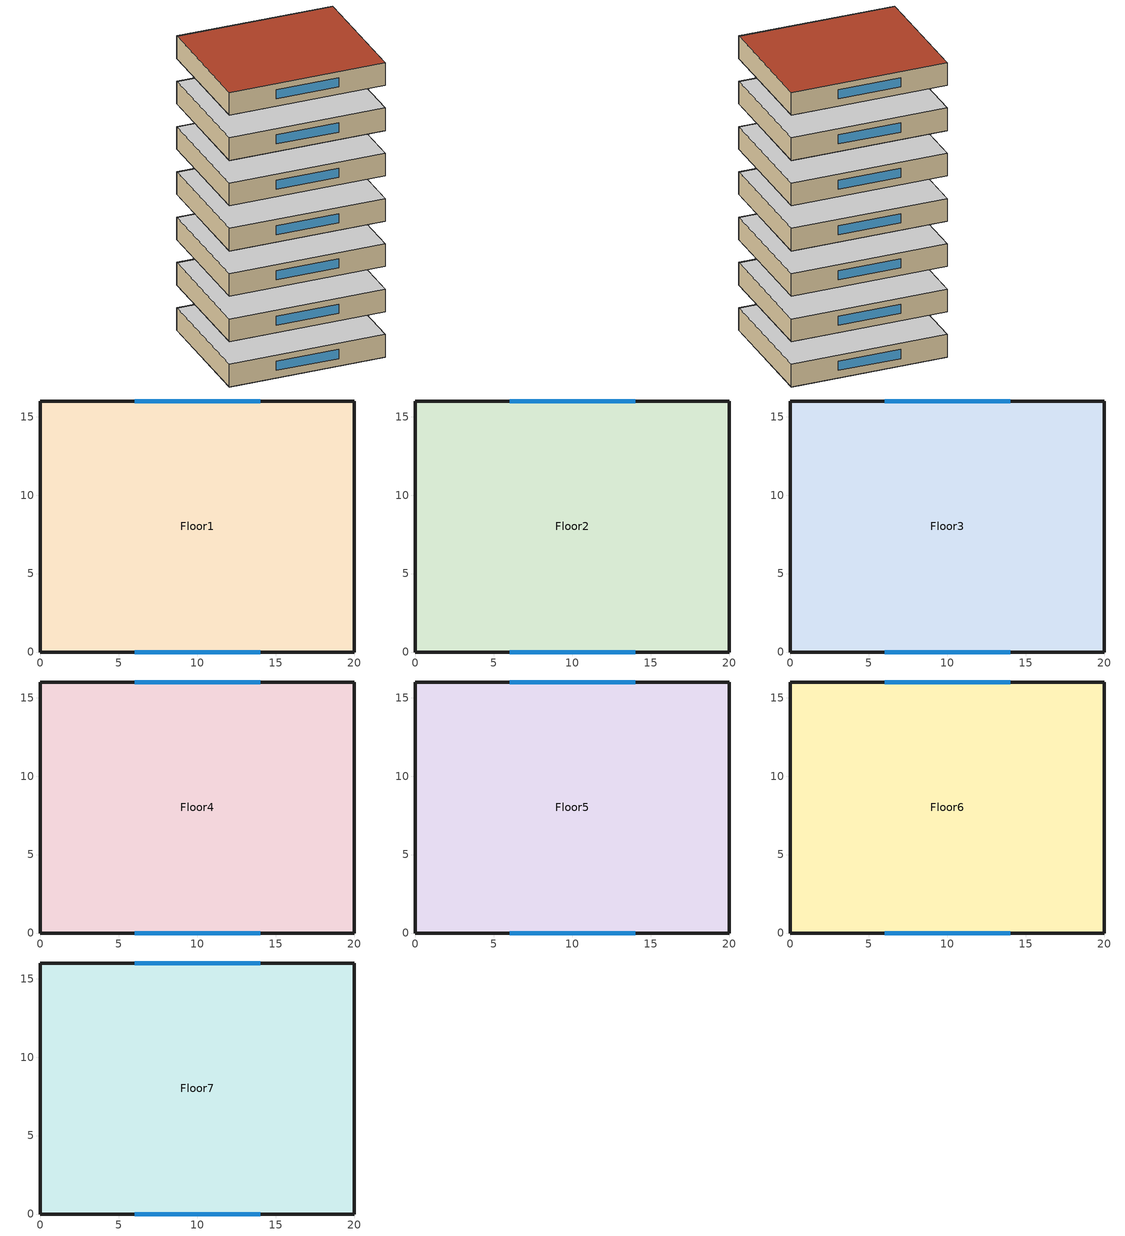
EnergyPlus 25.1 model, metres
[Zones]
Floor1
 floor ground (GroundFloor): 0,16 0,0 20,0 20,16 z0
 wall outside (ExteriorWall): 20,0 0,0 0,16 20,16 20,0 z0:3
 window (Window): 14,0 6,0 / 6,16 14,16 z1:2.2
Floor2
 floor to Floor1 (InteriorFloor): 0,16 0,0 20,0 20,16 z6
 wall outside (ExteriorWall): 20,0 0,0 0,16 20,16 20,0 z6:9
 window (Window): 14,0 6,0 / 6,16 14,16 z7:8.2
Floor3
 floor to Floor2 (InteriorFloor): 0,16 0,0 20,0 20,16 z12
 wall outside (ExteriorWall): 20,0 0,0 0,16 20,16 20,0 z12:15
 window (Window): 14,0 6,0 / 6,16 14,16 z13:14.2
Floor4
 floor to Floor3 (InteriorFloor): 0,16 0,0 20,0 20,16 z18
 wall outside (ExteriorWall): 20,0 0,0 0,16 20,16 20,0 z18:21
 window (Window): 14,0 6,0 / 6,16 14,16 z19:20.2
Floor5
 floor to Floor4 (InteriorFloor): 0,16 0,0 20,0 20,16 z24
 wall outside (ExteriorWall): 20,0 0,0 0,16 20,16 20,0 z24:27
 window (Window): 14,0 6,0 / 6,16 14,16 z25:26.2
Floor6
 floor to Floor5 (InteriorFloor): 0,16 0,0 20,0 20,16 z30
 wall outside (ExteriorWall): 20,0 0,0 0,16 20,16 20,0 z30:33
 window (Window): 14,0 6,0 / 6,16 14,16 z31:32.2
Floor7
 floor to Floor6 (InteriorFloor): 0,16 0,0 20,0 20,16 z36
 wall outside (ExteriorWall): 20,0 0,0 0,16 20,16 20,0 z36:39
 window (Window): 14,0 6,0 / 6,16 14,16 z37:38.2
 roof outside (Roof): 0,0 0,16 20,16 20,0 z39
[Building]
Sjostaden_7Zone: 0, City, 0.04, 0.4, FullExterior, 25, 6
[Site:Location]
Stockholm: 59.35, 17.95, 1, 44
[Site:GroundTemperature:BuildingSurface]
5, 5, 6, 8, 11, 14, 16, 16, 14, 11, 8, 5
[Material]
Concrete200: MediumRough, 0.2, 1, 2300, 880
WallInsulation; FloorInsulation: MediumRough, 0.25, 0.035, 30, 840
RoofInsulation: MediumRough, 0.35, 0.035, 30, 840
[Construction]
ExteriorWall: Concrete200, WallInsulation
Roof: Concrete200, RoofInsulation
GroundFloor: Concrete200, FloorInsulation
InteriorFloor: Concrete200
Window: TripleGlazing
[WindowMaterial:SimpleGlazingSystem]
TripleGlazing: 0.85, 0.45
[DesignSpecification:OutdoorAir]
OA_Spec: Flow/Area, , 0.00035
[Zone]
Floor1: 0, 0, 0, 0, 1, 1, 3, 960
Floor2: 0, 0, 0, 3, 1, 1, 3, 960
Floor3: 0, 0, 0, 6, 1, 1, 3, 960
Floor4: 0, 0, 0, 9, 1, 1, 3, 960
Floor5: 0, 0, 0, 12, 1, 1, 3, 960
Floor6: 0, 0, 0, 15, 1, 1, 3, 960
Floor7: 0, 0, 0, 18, 1, 1, 3, 960
[People]
Floor1_People: Floor1, OccupancySchedule, People, 10, , , 0.3, , ActivityLevel
Floor2_People: Floor2, OccupancySchedule, People, 10, , , 0.3, , ActivityLevel
Floor3_People: Floor3, OccupancySchedule, People, 10, , , 0.3, , ActivityLevel
Floor4_People: Floor4, OccupancySchedule, People, 10, , , 0.3, , ActivityLevel
Floor5_People: Floor5, OccupancySchedule, People, 10, , , 0.3, , ActivityLevel
Floor6_People: Floor6, OccupancySchedule, People, 10, , , 0.3, , ActivityLevel
Floor7_People: Floor7, OccupancySchedule, People, 10, , , 0.3, , ActivityLevel
[Lights]
Floor1_Lights: Floor1, LightingSchedule, Watts/Area, , 8, , 0.2, 0.6, 0.2
Floor2_Lights: Floor2, LightingSchedule, Watts/Area, , 8, , 0.2, 0.6, 0.2
Floor3_Lights: Floor3, LightingSchedule, Watts/Area, , 8, , 0.2, 0.6, 0.2
Floor4_Lights: Floor4, LightingSchedule, Watts/Area, , 8, , 0.2, 0.6, 0.2
Floor5_Lights: Floor5, LightingSchedule, Watts/Area, , 8, , 0.2, 0.6, 0.2
Floor6_Lights: Floor6, LightingSchedule, Watts/Area, , 8, , 0.2, 0.6, 0.2
Floor7_Lights: Floor7, LightingSchedule, Watts/Area, , 8, , 0.2, 0.6, 0.2
[ElectricEquipment]
Floor1_Equipment: Floor1, EquipmentSchedule, Watts/Area, , 6, , 0, 0.3, 0
Floor1_FTX_Fan: Floor1, FTX_FanSchedule, EquipmentLevel, 168, , , 0, 0.5, 0, FTX_Fans
Floor2_Equipment: Floor2, EquipmentSchedule, Watts/Area, , 6, , 0, 0.3, 0
Floor2_FTX_Fan: Floor2, FTX_FanSchedule, EquipmentLevel, 168, , , 0, 0.5, 0, FTX_Fans
Floor3_Equipment: Floor3, EquipmentSchedule, Watts/Area, , 6, , 0, 0.3, 0
Floor3_FTX_Fan: Floor3, FTX_FanSchedule, EquipmentLevel, 168, , , 0, 0.5, 0, FTX_Fans
Floor4_Equipment: Floor4, EquipmentSchedule, Watts/Area, , 6, , 0, 0.3, 0
Floor4_FTX_Fan: Floor4, FTX_FanSchedule, EquipmentLevel, 168, , , 0, 0.5, 0, FTX_Fans
Floor5_Equipment: Floor5, EquipmentSchedule, Watts/Area, , 6, , 0, 0.3, 0
Floor5_FTX_Fan: Floor5, FTX_FanSchedule, EquipmentLevel, 168, , , 0, 0.5, 0, FTX_Fans
Floor6_Equipment: Floor6, EquipmentSchedule, Watts/Area, , 6, , 0, 0.3, 0
Floor6_FTX_Fan: Floor6, FTX_FanSchedule, EquipmentLevel, 168, , , 0, 0.5, 0, FTX_Fans
Floor7_Equipment: Floor7, EquipmentSchedule, Watts/Area, , 6, , 0, 0.3, 0
Floor7_FTX_Fan: Floor7, FTX_FanSchedule, EquipmentLevel, 168, , , 0, 0.5, 0, FTX_Fans
[ZoneInfiltration:DesignFlowRate]
Floor1_Infiltration: Floor1, AlwaysOn, AirChanges/Hour, , , , 0.034
Floor2_Infiltration: Floor2, AlwaysOn, AirChanges/Hour, , , , 0.034
Floor3_Infiltration: Floor3, AlwaysOn, AirChanges/Hour, , , , 0.034
Floor4_Infiltration: Floor4, AlwaysOn, AirChanges/Hour, , , , 0.034
Floor5_Infiltration: Floor5, AlwaysOn, AirChanges/Hour, , , , 0.034
Floor6_Infiltration: Floor6, AlwaysOn, AirChanges/Hour, , , , 0.034
Floor7_Infiltration: Floor7, AlwaysOn, AirChanges/Hour, , , , 0.034
[ZoneHVAC:IdealLoadsAirSystem]
Floor1_IdealLoads: , Floor1_Supply, Floor1_Exhaust, , 50, 13, 0.015, 0.009, NoLimit, autosize, , NoLimit, autosize, , , , ConstantSupplyHumidityRatio, , ConstantSupplyHumidityRatio, OA_Spec, Floor1_OA, None, NoEconomizer, Sensible, 0.75, 0
Floor2_IdealLoads: , Floor2_Supply, Floor2_Exhaust, , 50, 13, 0.015, 0.009, NoLimit, autosize, , NoLimit, autosize, , , , ConstantSupplyHumidityRatio, , ConstantSupplyHumidityRatio, OA_Spec, Floor2_OA, None, NoEconomizer, Sensible, 0.75, 0
Floor3_IdealLoads: , Floor3_Supply, Floor3_Exhaust, , 50, 13, 0.015, 0.009, NoLimit, autosize, , NoLimit, autosize, , , , ConstantSupplyHumidityRatio, , ConstantSupplyHumidityRatio, OA_Spec, Floor3_OA, None, NoEconomizer, Sensible, 0.75, 0
Floor4_IdealLoads: , Floor4_Supply, Floor4_Exhaust, , 50, 13, 0.015, 0.009, NoLimit, autosize, , NoLimit, autosize, , , , ConstantSupplyHumidityRatio, , ConstantSupplyHumidityRatio, OA_Spec, Floor4_OA, None, NoEconomizer, Sensible, 0.75, 0
Floor5_IdealLoads: , Floor5_Supply, Floor5_Exhaust, , 50, 13, 0.015, 0.009, NoLimit, autosize, , NoLimit, autosize, , , , ConstantSupplyHumidityRatio, , ConstantSupplyHumidityRatio, OA_Spec, Floor5_OA, None, NoEconomizer, Sensible, 0.75, 0
Floor6_IdealLoads: , Floor6_Supply, Floor6_Exhaust, , 50, 13, 0.015, 0.009, NoLimit, autosize, , NoLimit, autosize, , , , ConstantSupplyHumidityRatio, , ConstantSupplyHumidityRatio, OA_Spec, Floor6_OA, None, NoEconomizer, Sensible, 0.75, 0
Floor7_IdealLoads: , Floor7_Supply, Floor7_Exhaust, , 50, 13, 0.015, 0.009, NoLimit, autosize, , NoLimit, autosize, , , , ConstantSupplyHumidityRatio, , ConstantSupplyHumidityRatio, OA_Spec, Floor7_OA, None, NoEconomizer, Sensible, 0.75, 0
[Zone equipment]
Floor1: Floor1_IdealLoads
Floor2: Floor2_IdealLoads
Floor3: Floor3_IdealLoads
Floor4: Floor4_IdealLoads
Floor5: Floor5_IdealLoads
Floor6: Floor6_IdealLoads
Floor7: Floor7_IdealLoads
[ZoneControl:Thermostat]
Floor1_Thermostat: Floor1, ThermType, ThermostatSetpoint:DualSetpoint, Floor1_DualSetpoint
Floor2_Thermostat: Floor2, ThermType, ThermostatSetpoint:DualSetpoint, Floor2_DualSetpoint
Floor3_Thermostat: Floor3, ThermType, ThermostatSetpoint:DualSetpoint, Floor3_DualSetpoint
Floor4_Thermostat: Floor4, ThermType, ThermostatSetpoint:DualSetpoint, Floor4_DualSetpoint
Floor5_Thermostat: Floor5, ThermType, ThermostatSetpoint:DualSetpoint, Floor5_DualSetpoint
Floor6_Thermostat: Floor6, ThermType, ThermostatSetpoint:DualSetpoint, Floor6_DualSetpoint
Floor7_Thermostat: Floor7, ThermType, ThermostatSetpoint:DualSetpoint, Floor7_DualSetpoint
[ThermostatSetpoint:DualSetpoint]
Floor1_DualSetpoint; Floor2_DualSetpoint; Floor3_DualSetpoint; Floor4_DualSetpoint; Floor5_DualSetpoint; Floor6_DualSetpoint; Floor7_DualSetpoint: HeatSet, CoolSet
[Schedule:Constant]
AlwaysOn; FTX_FanSchedule: Fraction, 1
HeatSet: Temperature, 21
CoolSet: Temperature, 50
ThermType: Any Number, 4
ActivityLevel: Any Number, 120
[Schedule:Compact]
OccupancySchedule: Fraction, Through: 12/31, For: AllDays, Until: 07:00, 0.9, Until: 09:00, 0.5, Until: 17:00, 0.2, Until: 22:00, 0.9, Until: 24:00, 0.9
LightingSchedule: Fraction, Through: 12/31, For: AllDays, Until: 06:00, 0.05, Until: 08:00, 0.5, Until: 17:00, 0.1, Until: 22:00, 0.7, Until: 24:00, 0.3
EquipmentSchedule: Fraction, Through: 12/31, For: AllDays, Until: 07:00, 0.3, Until: 09:00, 0.6, Until: 17:00, 0.3, Until: 22:00, 0.7, Until: 24:00, 0.4
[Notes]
==== ECM Applied: Heat Pump Integration ====
Load coverage: 80%
Thermal benefit: ~5-10% from improved building tightness and controls
Primary energy benefit: ~71% reduction (calculated in post-processing)
Note: Heat pump changes fuel source, main savings are in primary energy/cost.
Thermal simulation shows modest improvement from installation requirements.
